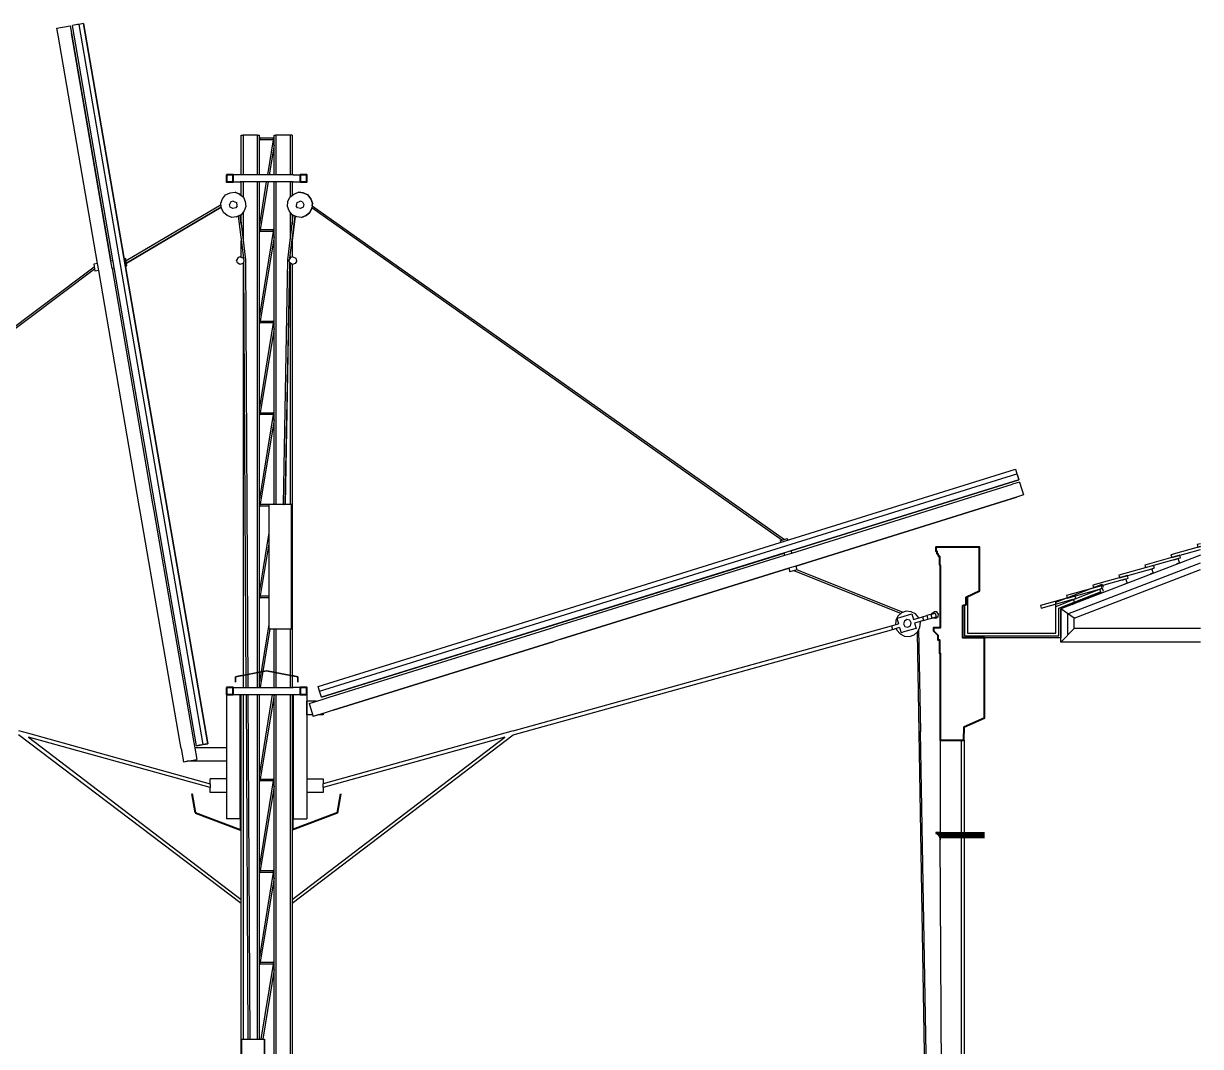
# Model space of a CAD drawing. Extents: x -10.7 to 11.2, y -2.3 to 16.3.
# Drawn here: x -2.31 to 10.71, y 5.02 to 16.33 of the extents above; entities that cross this region are included whole.
import ezdxf

# ---------------------------------------------------------------- set-up
doc = ezdxf.new("R2010")
doc.units = 0
doc.header["$LTSCALE"] = 0.2
doc.header["$MEASUREMENT"] = 0
doc.layers.add('cortado', color=7, linetype='CONTINUOUS', lineweight=40)
doc.layers.add('visto', color=9, linetype='CONTINUOUS')

msp = doc.modelspace()

# ---------------------------------------------------------------- linework, layer by layer
at = {"layer": 'cortado', "linetype": 'ByBlock'}
for p, q in [((-0.41, 7.606), (-0.447, 7.815)), ((0.089, 7.912), (0.089, 7.417)), ((0.664, 7.912), (0.664, 7.417)), ((1.163, 7.606), (1.2, 7.815)), ((-0.41, 7.606), (0.089, 7.417)), ((1.163, 7.606), (0.664, 7.417))]:
    msp.add_line(p, q, dxfattribs=at)
for points in [[(-0.066, 14.659), (-0.066, 14.579), (0.009, 14.579), (0.009, 14.659)], [(0.747, 14.659), (0.747, 14.579), (0.822, 14.579), (0.822, 14.659)], [(8.078, 9.899), (8.113, 9.909), (8.113, 9.989), (8.263, 10.059), (8.263, 10.544), (7.778, 10.544), (7.778, 10.499), (7.789, 10.499), (7.789, 10.473), (7.799, 10.473), (7.808, 10.444), (7.818, 10.444), (7.818, 10.354), (7.828, 10.344), (7.828, 9.649), (7.753, 9.649), (7.753, 9.619), (7.803, 9.569), (7.803, 9.519), (7.818, 9.519), (7.818, 9.369), (7.828, 9.369), (7.828, 8.409), (8.089, 8.409), (8.093, 8.556), (8.318, 8.655), (8.318, 9.539), (8.078, 9.539)], [(-0.066, 8.992), (-0.066, 8.912), (0.009, 8.912), (0.009, 8.992)], [(0.747, 8.992), (0.747, 8.912), (0.822, 8.912), (0.822, 8.992)]]:
    msp.add_lwpolyline(points, close=True, dxfattribs=at)
at = {"layer": 'visto'}
for p, q in [((-1.942, 16.279), (-1.794, 16.304)), ((-1.928, 16.2), (-1.942, 16.279)), ((-1.794, 16.304), (-1.78, 16.225)), ((-1.715, 16.318), (-1.769, 16.308)), ((-0.397, 8.348), (-1.769, 16.308)), ((-1.7, 16.32), (-1.715, 16.318)), ((-1.715, 16.318), (-1.715, 16.317)), ((-1.715, 16.318), (-1.715, 16.318)), ((-1.715, 16.318), (-1.715, 16.317)), ((-1.715, 16.318), (-1.715, 16.318)), ((-1.715, 16.318), (-1.715, 16.317)), ((-1.715, 16.318), (-1.715, 16.318)), ((-1.715, 16.318), (-1.715, 16.317)), ((-1.715, 16.318), (-1.715, 16.318)), ((-1.715, 16.318), (-1.715, 16.317)), ((-1.715, 16.318), (-1.715, 16.318)), ((-1.715, 16.318), (-1.715, 16.318)), ((-1.715, 16.318), (-1.715, 16.317)), ((-1.715, 16.318), (-1.715, 16.318)), ((-1.715, 16.318), (-1.715, 16.317)), ((-1.715, 16.318), (-1.715, 16.318)), ((-1.715, 16.318), (-1.715, 16.317)), ((-1.715, 16.318), (-1.715, 16.317)), ((-1.715, 16.318), (-1.715, 16.318)), ((-1.715, 16.318), (-1.715, 16.318)), ((-1.715, 16.318), (-1.715, 16.317)), ((-1.715, 16.318), (-1.715, 16.318)), ((-1.715, 16.318), (-1.715, 16.317)), ((-1.715, 16.318), (-1.715, 16.318)), ((-1.646, 16.33), (-1.7, 16.32)), ((-1.7, 16.32), (-0.328, 8.36)), ((-0.274, 8.369), (-1.646, 16.33)), ((-1.646, 16.33), (-1.646, 16.33)), ((-0.274, 8.369), (-1.646, 16.33)), ((-1.646, 16.33), (-1.646, 16.33)), ((-0.274, 8.369), (-1.646, 16.33)), ((-1.646, 16.33), (-1.646, 16.33)), ((-1.646, 16.33), (-1.646, 16.33)), ((-1.646, 16.33), (-0.274, 8.369)), ((-1.646, 16.33), (-0.274, 8.369)), ((-1.646, 16.33), (-1.646, 16.33)), ((-1.198, 13.729), (-1.646, 16.33)), ((-1.646, 16.33), (-1.646, 16.33)), ((-1.198, 13.729), (-1.646, 16.33)), ((-1.198, 13.729), (-1.646, 16.33)), ((-1.646, 16.33), (-1.646, 16.33)), ((-1.646, 16.33), (-1.646, 16.33)), ((-1.198, 13.729), (-1.646, 16.33)), ((-1.646, 16.33), (-1.646, 16.33)), ((-1.198, 13.729), (-1.646, 16.33)), ((-1.646, 16.33), (-1.646, 16.33)), ((-1.198, 13.729), (-1.646, 16.33)), ((-1.646, 16.33), (-1.646, 16.33)), ((-1.198, 13.729), (-1.646, 16.33)), ((-1.646, 16.33), (-1.646, 16.33)), ((-1.198, 13.729), (-1.646, 16.33)), ((-1.198, 13.729), (-1.646, 16.33)), ((-1.646, 16.33), (-1.646, 16.33)), ((-1.493, 13.678), (-1.928, 16.2)), ((-1.78, 16.225), (-1.78, 16.225)), ((-1.78, 16.225), (-1.345, 13.703)), ((-1.345, 13.703), (-1.78, 16.225)), ((0.097, 14.659), (0.097, 15.097)), ((0.097, 15.097), (0.117, 15.097)), ((0.277, 15.097), (0.117, 15.097)), ((0.117, 15.097), (0.117, 14.659)), ((0.277, 15.097), (0.297, 15.097)), ((0.277, 14.659), (0.277, 15.097)), ((0.297, 14.659), (0.297, 15.097)), ((0.307, 15.065), (0.297, 15.065)), ((0.297, 15.045), (0.307, 15.045)), ((0.307, 15.065), (0.45, 15.065)), ((0.307, 15.045), (0.307, 15.065)), ((0.45, 15.045), (0.307, 15.045)), ((0.45, 15.045), (0.386, 14.659)), ((0.46, 14.984), (0.406, 14.659)), ((0.45, 15.065), (0.45, 15.045)), ((0.46, 15.065), (0.45, 15.065)), ((0.45, 15.045), (0.46, 15.045)), ((0.46, 15.097), (0.48, 15.097)), ((0.46, 14.659), (0.46, 15.097)), ((0.64, 15.097), (0.48, 15.097)), ((0.48, 15.097), (0.48, 14.659)), ((0.48, 15.097), (0.48, 14.659)), ((0.64, 14.659), (0.64, 15.097)), ((0.66, 15.097), (0.64, 15.097)), ((0.66, 15.097), (0.66, 14.659)), ((0.084, 14.659), (-0.066, 14.659)), ((-0.066, 14.659), (-0.066, 14.579)), ((0.672, 14.659), (0.084, 14.659)), ((0.672, 14.659), (0.822, 14.659)), ((0.672, 14.659), (0.672, 14.659)), ((0.822, 14.579), (0.822, 14.659)), ((-0.076, 14.437), (-0.026, 14.458)), ((-0.066, 14.579), (0.084, 14.579)), ((-0.026, 14.458), (0.028, 14.465)), ((0.078, 14.445), (0.028, 14.465)), ((0.028, 14.465), (0.028, 14.465)), ((0.028, 14.465), (0.028, 14.465)), ((0.028, 14.465), (0.078, 14.445)), ((0.028, 14.465), (0.028, 14.465)), ((0.028, 14.465), (0.078, 14.445)), ((0.078, 14.445), (0.028, 14.465)), ((0.672, 14.579), (0.084, 14.579)), ((0.097, 14.431), (0.097, 14.579)), ((0.117, 14.579), (0.117, 14.415)), ((0.277, 8.992), (0.277, 14.579)), ((0.297, 8.992), (0.297, 14.579)), ((0.373, 14.579), (0.297, 14.114)), ((0.393, 14.579), (0.307, 14.053)), ((0.46, 11.015), (0.46, 14.579)), ((0.48, 14.579), (0.48, 11.015)), ((0.48, 14.579), (0.48, 11.015)), ((0.64, 14.415), (0.64, 14.579)), ((0.66, 14.579), (0.66, 14.431)), ((0.672, 14.579), (0.822, 14.579)), ((0.672, 14.579), (0.672, 14.579)), ((0.678, 14.445), (0.729, 14.465)), ((0.782, 14.458), (0.729, 14.465)), ((0.729, 14.465), (0.782, 14.458)), ((0.832, 14.437), (0.782, 14.458)), ((0.782, 14.458), (0.782, 14.458)), ((0.782, 14.458), (0.832, 14.437)), ((0.832, 14.437), (0.782, 14.458)), ((0.782, 14.458), (0.782, 14.458)), ((0.782, 14.458), (0.832, 14.437)), ((-0.127, 14.325), (-1.176, 13.706)), ((-0.129, 14.344), (-0.109, 14.394)), ((-0.124, 14.301), (-0.129, 14.344)), ((-0.109, 14.394), (-0.076, 14.437)), ((-0.017, 14.358), (-0.032, 14.331)), ((-0.024, 14.3), (-0.032, 14.331)), ((0.009, 14.365), (-0.017, 14.358)), ((0.009, 14.365), (0.043, 14.352)), ((0.043, 14.352), (0.049, 14.32)), ((0.049, 14.32), (0.05, 14.316)), ((0.078, 14.445), (0.078, 14.445)), ((0.078, 14.445), (0.078, 14.445)), ((0.078, 14.445), (0.121, 14.412)), ((0.078, 14.445), (0.121, 14.412)), ((0.097, 14.431), (0.078, 14.445)), ((0.078, 14.445), (0.078, 14.445)), ((0.097, 14.431), (0.078, 14.445)), ((0.121, 14.412), (0.142, 14.362)), ((0.142, 14.362), (0.149, 14.308)), ((0.142, 14.362), (0.149, 14.308)), ((0.607, 14.308), (0.614, 14.362)), ((0.614, 14.362), (0.635, 14.412)), ((0.635, 14.412), (0.678, 14.445)), ((0.706, 14.316), (0.707, 14.32)), ((0.707, 14.32), (0.714, 14.352)), ((0.714, 14.352), (0.747, 14.365)), ((0.773, 14.358), (0.747, 14.365)), ((0.773, 14.358), (0.789, 14.331)), ((0.789, 14.331), (0.78, 14.3)), ((0.832, 14.437), (0.865, 14.394)), ((0.832, 14.437), (0.832, 14.437)), ((0.832, 14.437), (0.832, 14.437)), ((0.832, 14.437), (0.832, 14.437)), ((0.832, 14.437), (0.832, 14.437)), ((0.832, 14.437), (0.832, 14.437)), ((0.865, 14.394), (0.832, 14.437)), ((0.832, 14.437), (0.865, 14.394)), ((0.865, 14.394), (0.832, 14.437)), ((0.886, 14.344), (0.865, 14.394)), ((0.865, 14.394), (0.886, 14.344)), ((0.886, 14.344), (0.865, 14.394)), ((0.865, 14.394), (0.886, 14.344)), ((0.886, 14.344), (0.879, 14.29)), ((0.886, 14.344), (0.882, 14.316)), ((0.882, 14.316), (0.886, 14.344)), ((0.882, 14.316), (0.886, 14.344)), ((-0.124, 14.301), (-1.172, 13.683)), ((-1.172, 13.683), (-0.124, 14.301)), ((-0.122, 14.29), (-0.124, 14.301)), ((-0.101, 14.24), (-0.122, 14.29)), ((-0.058, 14.207), (-0.101, 14.24)), ((-0.008, 14.187), (-0.058, 14.207)), ((0.005, 14.284), (-0.024, 14.3)), ((0.046, 14.194), (-0.008, 14.187)), ((0.046, 14.194), (-0.008, 14.187)), ((0.036, 14.292), (0.005, 14.284)), ((0.05, 14.316), (0.036, 14.292)), ((0.096, 14.215), (0.046, 14.194)), ((0.064, 14.201), (0.046, 14.194)), ((0.046, 14.194), (0.064, 14.201)), ((0.046, 14.194), (0.064, 14.201)), ((0.064, 14.201), (0.12, 13.736)), ((0.096, 14.215), (0.085, 14.21)), ((0.085, 14.21), (0.096, 14.215)), ((0.085, 14.21), (0.096, 14.215)), ((0.085, 14.21), (0.144, 13.718)), ((0.097, 14.11), (0.085, 14.21)), ((0.129, 14.258), (0.096, 14.215)), ((0.129, 14.258), (0.096, 14.215)), ((0.096, 14.215), (0.097, 14.216)), ((0.096, 14.215), (0.097, 14.216)), ((0.096, 14.215), (0.096, 14.215)), ((0.096, 14.215), (0.096, 14.215)), ((0.096, 14.215), (0.096, 14.215)), ((0.096, 14.215), (0.096, 14.215)), ((0.097, 14.11), (0.097, 14.216)), ((0.117, 14.242), (0.117, 13.945)), ((0.149, 14.308), (0.129, 14.258)), ((0.149, 14.308), (0.129, 14.258)), ((0.129, 14.258), (0.129, 14.258)), ((0.129, 14.258), (0.129, 14.258)), ((0.627, 14.258), (0.607, 14.308)), ((0.612, 13.718), (0.672, 14.21)), ((0.66, 14.215), (0.627, 14.258)), ((0.636, 13.735), (0.693, 14.201)), ((0.64, 13.945), (0.64, 14.242)), ((0.66, 14.216), (0.66, 14.11)), ((0.71, 14.194), (0.66, 14.215)), ((0.693, 14.201), (0.66, 13.928)), ((0.72, 14.292), (0.706, 14.316)), ((0.764, 14.187), (0.71, 14.194)), ((0.752, 14.284), (0.72, 14.292)), ((0.78, 14.3), (0.752, 14.284)), ((0.764, 14.187), (0.814, 14.207)), ((0.814, 14.207), (0.764, 14.187)), ((0.764, 14.187), (0.814, 14.207)), ((0.814, 14.207), (0.764, 14.187)), ((0.814, 14.207), (0.857, 14.24)), ((0.857, 14.24), (0.814, 14.207)), ((0.814, 14.207), (0.857, 14.24)), ((0.857, 14.24), (0.814, 14.207)), ((0.814, 14.207), (0.814, 14.207)), ((0.879, 14.29), (0.857, 14.24)), ((0.857, 14.24), (0.879, 14.29)), ((0.857, 14.24), (0.879, 14.29)), ((0.879, 14.29), (0.857, 14.24)), ((0.857, 14.24), (0.857, 14.24)), ((0.857, 14.24), (0.857, 14.24)), ((0.857, 14.24), (0.857, 14.24)), ((0.857, 14.24), (0.857, 14.24)), ((0.879, 14.291), (0.879, 14.29)), ((0.879, 14.29), (0.879, 14.291)), ((0.879, 14.29), (0.879, 14.291)), ((6.077, 10.619), (0.879, 14.291)), ((0.879, 14.29), (0.879, 14.29)), ((0.879, 14.29), (0.879, 14.29)), ((0.882, 14.316), (6.104, 10.627)), ((0.882, 14.316), (6.104, 10.627)), ((0.764, 14.187), (0.764, 14.187)), ((0.764, 14.187), (0.764, 14.187)), ((0.764, 14.187), (0.764, 14.187)), ((0.307, 14.053), (0.297, 14.053)), ((0.45, 14.033), (0.297, 13.101)), ((0.297, 14.033), (0.307, 14.033)), ((0.307, 14.053), (0.45, 14.053)), ((0.307, 14.033), (0.307, 14.053)), ((0.45, 14.033), (0.307, 14.033)), ((0.46, 13.972), (0.307, 13.04)), ((0.45, 14.053), (0.45, 14.033)), ((0.46, 14.053), (0.45, 14.053)), ((0.45, 14.033), (0.46, 14.033)), ((0.097, 13.745), (0.097, 13.928)), ((0.66, 13.928), (0.66, 13.748)), ((-1.493, 13.678), (-1.535, 13.67)), ((-1.535, 13.67), (-1.521, 13.592)), ((-1.48, 13.599), (-1.493, 13.678)), ((-1.321, 13.707), (-1.345, 13.703)), ((-1.345, 13.703), (-1.345, 13.703)), ((-1.332, 13.624), (-1.345, 13.703)), ((-1.181, 13.732), (-1.198, 13.729)), ((-1.176, 13.706), (-1.181, 13.732)), ((-1.181, 13.732), (-1.181, 13.732)), ((-1.167, 13.653), (-1.181, 13.732)), ((0.061, 13.743), (0.045, 13.716)), ((0.054, 13.684), (0.045, 13.716)), ((0.082, 13.668), (0.054, 13.684)), ((0.086, 13.75), (0.061, 13.743)), ((0.114, 13.677), (0.082, 13.668)), ((0.086, 13.75), (0.12, 13.736)), ((0.127, 13.701), (0.114, 13.677)), ((0.117, 13.762), (0.117, 13.737)), ((0.117, 13.682), (0.117, 8.992)), ((0.12, 13.736), (0.127, 13.704)), ((0.123, 13.693), (0.149, 8.992)), ((0.127, 13.704), (0.127, 13.701)), ((0.144, 13.718), (0.171, 8.992)), ((0.564, 11.012), (0.612, 13.718)), ((0.582, 11.016), (0.633, 13.688)), ((0.586, 11.017), (0.633, 13.688)), ((0.641, 13.743), (0.625, 13.716)), ((0.634, 13.684), (0.625, 13.716)), ((0.662, 13.668), (0.634, 13.684)), ((0.64, 13.74), (0.64, 13.762)), ((0.64, 11.015), (0.64, 13.681)), ((0.667, 13.75), (0.641, 13.743)), ((0.66, 13.67), (0.66, 8.992)), ((0.694, 13.677), (0.662, 13.668)), ((0.667, 13.75), (0.701, 13.736)), ((0.708, 13.701), (0.694, 13.677)), ((0.701, 13.736), (0.707, 13.704)), ((0.707, 13.704), (0.708, 13.701)), ((-6.599, 9.841), (-1.53, 13.64)), ((-1.525, 13.615), (-6.573, 9.833)), ((-1.48, 13.599), (-1.521, 13.592)), ((-1.031, 10.998), (-1.48, 13.599)), ((-1.332, 13.624), (-1.307, 13.629)), ((-1.332, 13.624), (-1.307, 13.629)), ((-1.332, 13.624), (-0.883, 11.023)), ((-1.332, 13.624), (-1.332, 13.624)), ((-1.332, 13.624), (-0.883, 11.023)), ((-1.332, 13.624), (-1.332, 13.624)), ((-1.184, 13.65), (-1.167, 13.653)), ((-1.184, 13.65), (-1.167, 13.653)), ((-0.274, 8.369), (-1.184, 13.65)), ((-0.274, 8.369), (-1.184, 13.65)), ((-0.274, 8.369), (-1.184, 13.65)), ((-0.274, 8.369), (-1.184, 13.65)), ((-0.274, 8.369), (-1.184, 13.65)), ((-0.274, 8.369), (-1.184, 13.65)), ((-0.274, 8.369), (-1.184, 13.65)), ((-0.274, 8.369), (-1.184, 13.65)), ((-0.274, 8.369), (-1.184, 13.65)), ((-1.167, 13.653), (-1.167, 13.653)), ((0.307, 13.04), (0.297, 13.04)), ((0.45, 13.021), (0.297, 12.089)), ((0.297, 13.021), (0.307, 13.021)), ((0.307, 13.04), (0.45, 13.04)), ((0.307, 13.021), (0.307, 13.04)), ((0.45, 13.021), (0.307, 13.021)), ((0.45, 13.04), (0.45, 13.021)), ((0.46, 13.04), (0.45, 13.04)), ((0.45, 13.021), (0.46, 13.021)), ((0.46, 12.96), (0.307, 12.028)), ((0.307, 12.028), (0.297, 12.028)), ((0.45, 12.009), (0.297, 11.077)), ((0.297, 12.009), (0.307, 12.009)), ((0.307, 12.028), (0.45, 12.028)), ((0.307, 12.009), (0.307, 12.028)), ((0.45, 12.009), (0.307, 12.009)), ((0.45, 12.028), (0.45, 12.009)), ((0.46, 12.028), (0.45, 12.028)), ((0.45, 12.009), (0.46, 12.009)), ((0.46, 11.948), (0.307, 11.016)), ((0.947, 9.002), (8.66, 11.405)), ((0.964, 8.95), (8.676, 11.353)), ((8.66, 11.405), (8.66, 11.405)), ((8.66, 11.405), (8.676, 11.353)), ((8.66, 11.405), (8.676, 11.353)), ((8.66, 11.405), (8.66, 11.405)), ((8.66, 11.405), (8.676, 11.353)), ((8.66, 11.405), (8.66, 11.405)), ((8.66, 11.405), (8.676, 11.353)), ((8.66, 11.405), (8.66, 11.405)), ((8.66, 11.405), (8.676, 11.353)), ((8.66, 11.405), (8.66, 11.405)), ((8.66, 11.405), (8.66, 11.405)), ((8.66, 11.405), (8.676, 11.353)), ((8.66, 11.405), (8.676, 11.353)), ((8.66, 11.405), (8.66, 11.405)), ((8.66, 11.405), (8.676, 11.353)), ((8.66, 11.405), (8.66, 11.405)), ((8.66, 11.405), (8.66, 11.405)), ((8.66, 11.405), (8.676, 11.353)), ((8.66, 11.405), (8.66, 11.405)), ((8.66, 11.405), (8.676, 11.353)), ((8.66, 11.405), (8.676, 11.353)), ((8.66, 11.405), (8.66, 11.405)), ((8.66, 11.405), (8.676, 11.353)), ((8.66, 11.405), (8.66, 11.405)), ((8.66, 11.405), (8.676, 11.353)), ((8.676, 11.353), (8.676, 11.353)), ((8.676, 11.353), (8.676, 11.353)), ((8.676, 11.353), (8.676, 11.353)), ((8.676, 11.353), (8.676, 11.353)), ((8.676, 11.353), (8.676, 11.353)), ((8.676, 11.353), (8.676, 11.353)), ((8.676, 11.353), (8.676, 11.353)), ((8.676, 11.353), (8.676, 11.353)), ((8.676, 11.353), (8.676, 11.353)), ((8.676, 11.353), (8.676, 11.353)), ((8.676, 11.353), (8.676, 11.353)), ((8.676, 11.353), (8.676, 11.353)), ((8.676, 11.353), (8.676, 11.353)), ((8.676, 11.353), (8.676, 11.353)), ((8.676, 11.353), (8.676, 11.353)), ((8.676, 11.353), (8.676, 11.353)), ((8.676, 11.353), (8.676, 11.353)), ((8.676, 11.353), (8.676, 11.353)), ((8.676, 11.353), (8.676, 11.353)), ((8.676, 11.353), (8.676, 11.353)), ((8.676, 11.353), (8.676, 11.353)), ((8.676, 11.353), (8.676, 11.353)), ((8.676, 11.353), (8.676, 11.353)), ((8.676, 11.353), (8.676, 11.353)), ((8.676, 11.353), (8.697, 11.286)), ((8.681, 11.338), (8.681, 11.338)), ((8.681, 11.338), (8.681, 11.338)), ((8.681, 11.338), (8.697, 11.286)), ((8.681, 11.338), (8.697, 11.286)), ((8.681, 11.338), (8.681, 11.338)), ((8.681, 11.338), (8.681, 11.338)), ((8.681, 11.338), (8.681, 11.338)), ((8.681, 11.338), (8.681, 11.338)), ((8.681, 11.338), (8.697, 11.286)), ((8.681, 11.338), (8.697, 11.286)), ((8.681, 11.338), (8.681, 11.338)), ((8.681, 11.338), (8.697, 11.286)), ((8.681, 11.338), (8.681, 11.338)), ((8.681, 11.338), (8.681, 11.338)), ((8.681, 11.338), (8.697, 11.286)), ((8.681, 11.338), (8.681, 11.338)), ((8.681, 11.338), (8.681, 11.338)), ((8.681, 11.338), (8.697, 11.286)), ((8.681, 11.338), (8.681, 11.338)), ((8.681, 11.338), (8.681, 11.338)), ((8.681, 11.338), (8.697, 11.286)), ((8.681, 11.338), (8.681, 11.338)), ((8.681, 11.338), (8.681, 11.338)), ((8.681, 11.338), (8.697, 11.286)), ((8.681, 11.338), (8.681, 11.338)), ((8.681, 11.338), (8.681, 11.338)), ((8.681, 11.338), (8.697, 11.286)), ((8.681, 11.338), (8.681, 11.338)), ((8.681, 11.338), (8.681, 11.338)), ((8.681, 11.338), (8.697, 11.286)), ((8.681, 11.338), (8.681, 11.338)), ((8.681, 11.338), (8.681, 11.338)), ((8.681, 11.338), (8.681, 11.338)), ((8.681, 11.338), (8.697, 11.286)), ((8.681, 11.338), (8.697, 11.286)), ((8.681, 11.338), (8.681, 11.338)), ((8.681, 11.338), (8.681, 11.338)), ((8.697, 11.286), (0.984, 8.883)), ((8.697, 11.286), (0.984, 8.883)), ((8.697, 11.286), (0.984, 8.883)), ((8.697, 11.286), (0.984, 8.883)), ((6.177, 10.501), (8.697, 11.286)), ((8.697, 11.286), (6.177, 10.501)), ((6.177, 10.501), (8.697, 11.286)), ((8.697, 11.286), (6.177, 10.501)), ((8.697, 11.286), (6.177, 10.501)), ((8.697, 11.286), (6.177, 10.501)), ((8.697, 11.286), (6.177, 10.501)), ((8.697, 11.286), (6.177, 10.501)), ((8.697, 11.286), (6.177, 10.501)), ((6.185, 10.477), (8.628, 11.239)), ((8.704, 11.262), (8.628, 11.239)), ((8.697, 11.286), (8.697, 11.286)), ((8.704, 11.262), (8.749, 11.119)), ((8.673, 11.095), (6.229, 10.334)), ((6.229, 10.334), (8.673, 11.095)), ((8.749, 11.119), (8.673, 11.095)), ((8.673, 11.095), (8.673, 11.095)), ((-1.017, 10.919), (-1.031, 10.998)), ((-0.883, 11.023), (-0.883, 11.023)), ((-0.883, 11.023), (-0.87, 10.944)), ((-0.87, 10.944), (-0.435, 8.422)), ((-0.87, 10.944), (-0.87, 10.944)), ((-0.87, 10.944), (-0.435, 8.422)), ((0.307, 11.016), (0.297, 11.016)), ((0.297, 10.996), (0.307, 10.996)), ((0.307, 11.016), (0.45, 11.016)), ((0.307, 10.996), (0.307, 11.016)), ((0.401, 10.996), (0.307, 10.996)), ((0.564, 11.015), (0.401, 11.015)), ((0.401, 11.015), (0.401, 9.64)), ((0.45, 11.016), (0.45, 11.015)), ((0.46, 11.016), (0.45, 11.016)), ((0.564, 11.012), (0.582, 11.016)), ((0.564, 11.012), (0.567, 11.013)), ((0.582, 11.016), (0.567, 11.013)), ((0.653, 11.015), (0.575, 11.015)), ((0.586, 11.017), (0.582, 11.016)), ((0.653, 9.64), (0.653, 11.015)), ((-0.583, 8.397), (-1.017, 10.919)), ((0.401, 10.7), (0.297, 10.065)), ((0.401, 10.578), (0.307, 10.004)), ((6.058, 10.613), (6.135, 10.637)), ((6.135, 10.637), (6.14, 10.62)), ((6.135, 10.637), (6.135, 10.637)), ((6.135, 10.637), (6.135, 10.637)), ((0.984, 8.883), (6.101, 10.477)), ((6.101, 10.477), (0.984, 8.883)), ((0.984, 8.883), (6.101, 10.477)), ((6.101, 10.477), (0.984, 8.883)), ((6.101, 10.477), (0.984, 8.883)), ((6.101, 10.477), (0.984, 8.883)), ((6.101, 10.477), (0.984, 8.883)), ((6.101, 10.477), (0.984, 8.883)), ((6.101, 10.477), (0.984, 8.883)), ((3.588, 9.668), (6.108, 10.453)), ((6.108, 10.453), (6.101, 10.477)), ((6.108, 10.453), (6.185, 10.477)), ((6.177, 10.501), (6.185, 10.477)), ((6.177, 10.501), (6.185, 10.477)), ((6.153, 10.31), (3.633, 9.525)), ((3.633, 9.525), (6.153, 10.31)), ((6.229, 10.334), (6.153, 10.31)), ((6.229, 10.334), (6.153, 10.31)), ((6.153, 10.31), (6.153, 10.31)), ((6.153, 10.31), (6.165, 10.27)), ((6.242, 10.293), (6.165, 10.27)), ((6.229, 10.334), (6.229, 10.334)), ((6.229, 10.334), (6.242, 10.293)), ((6.242, 10.293), (6.241, 10.293)), ((7.417, 9.821), (6.241, 10.293)), ((9.24, 9.805), (10.706, 10.369)), ((9.31, 9.758), (10.706, 10.294)), ((6.208, 10.283), (7.394, 9.809)), ((0.307, 10.004), (0.297, 10.004)), ((0.297, 9.984), (0.307, 9.984)), ((0.307, 10.004), (0.401, 10.004)), ((0.307, 9.984), (0.307, 10.004)), ((0.401, 9.984), (0.307, 9.984)), ((7.347, 9.757), (7.392, 9.77)), ((7.359, 9.78), (7.348, 9.757)), ((7.401, 9.815), (7.359, 9.78)), ((7.392, 9.77), (7.514, 9.805)), ((7.452, 9.834), (7.401, 9.815)), ((7.506, 9.829), (7.452, 9.834)), ((7.556, 9.805), (7.506, 9.829)), ((7.506, 9.829), (7.506, 9.829)), ((7.556, 9.805), (7.506, 9.829)), ((7.514, 9.805), (7.532, 9.743)), ((7.591, 9.763), (7.556, 9.805)), ((7.591, 9.763), (7.556, 9.805)), ((7.592, 9.761), (7.591, 9.763)), ((7.592, 9.761), (7.591, 9.763)), ((7.595, 9.762), (7.631, 9.772)), ((7.631, 9.772), (7.678, 9.786)), ((7.631, 9.772), (7.642, 9.731)), ((7.724, 9.799), (7.678, 9.786)), ((7.678, 9.786), (7.69, 9.746)), ((7.678, 9.786), (7.69, 9.746)), ((7.724, 9.799), (7.772, 9.813)), ((7.724, 9.799), (7.736, 9.759)), ((7.735, 9.803), (7.736, 9.81)), ((7.736, 9.81), (7.759, 9.829)), ((7.736, 9.759), (7.784, 9.773)), ((7.79, 9.826), (7.759, 9.829)), ((7.772, 9.813), (7.784, 9.773)), ((7.805, 9.772), (7.781, 9.753)), ((7.808, 9.802), (7.79, 9.826)), ((7.805, 9.772), (7.808, 9.802)), ((9.31, 9.758), (9.16, 9.859)), ((9.16, 9.494), (9.16, 9.859)), ((9.24, 9.574), (9.24, 9.805)), ((0.401, 9.688), (0.297, 9.052)), ((0.413, 9.64), (0.307, 8.992)), ((0.401, 9.64), (0.653, 9.64)), ((0.46, 8.992), (0.46, 9.64)), ((0.48, 9.64), (0.48, 8.992)), ((0.48, 9.64), (0.48, 8.992)), ((0.64, 8.992), (0.64, 9.64)), ((0.947, 9.002), (2.995, 9.64)), ((1.068, 8.883), (3.512, 9.644)), ((3.106, 8.511), (7.289, 9.671)), ((3.512, 9.644), (3.588, 9.668)), ((7.289, 9.671), (7.313, 9.68)), ((7.289, 9.628), (7.325, 9.639)), ((7.313, 9.68), (7.365, 9.695)), ((7.377, 9.655), (7.325, 9.639)), ((7.325, 9.639), (7.342, 9.644)), ((7.336, 9.731), (7.332, 9.685)), ((7.348, 9.756), (7.336, 9.731)), ((7.342, 9.644), (7.349, 9.625)), ((7.347, 9.757), (7.365, 9.695)), ((7.377, 9.655), (7.394, 9.597)), ((7.431, 9.726), (7.422, 9.694)), ((7.422, 9.694), (7.438, 9.666)), ((7.459, 9.742), (7.431, 9.726)), ((7.438, 9.666), (7.47, 9.658)), ((7.56, 9.645), (7.438, 9.61)), ((7.491, 9.734), (7.459, 9.742)), ((7.47, 9.658), (7.498, 9.674)), ((7.507, 9.705), (7.491, 9.734)), ((7.498, 9.674), (7.507, 9.705)), ((7.532, 9.743), (7.595, 9.762)), ((7.607, 9.721), (7.543, 9.703)), ((7.543, 9.703), (7.56, 9.645)), ((7.581, 9.609), (7.604, 9.658)), ((7.613, 8.504), (7.593, 9.635)), ((7.595, 9.762), (7.595, 9.762)), ((7.604, 9.658), (7.609, 9.712)), ((7.607, 9.721), (7.606, 9.721)), ((7.609, 9.712), (7.606, 9.721)), ((7.609, 9.712), (7.606, 9.721)), ((7.642, 9.731), (7.607, 9.721)), ((7.642, 9.731), (7.69, 9.746)), ((7.69, 9.746), (7.736, 9.759)), ((7.736, 9.759), (7.747, 9.762)), ((7.747, 9.762), (7.751, 9.756)), ((7.781, 9.753), (7.751, 9.756)), ((9.31, 9.644), (9.16, 9.494)), ((9.31, 9.644), (9.31, 9.758)), ((10.706, 9.644), (9.31, 9.644)), ((3.106, 8.468), (7.289, 9.628)), ((3.633, 9.525), (3.556, 9.501)), ((3.633, 9.525), (3.633, 9.525)), ((3.633, 9.525), (3.633, 9.525)), ((7.349, 9.625), (7.384, 9.583)), ((7.384, 9.583), (7.433, 9.56)), ((7.438, 9.61), (7.394, 9.597)), ((7.433, 9.56), (7.488, 9.555)), ((7.488, 9.555), (7.539, 9.574)), ((7.488, 9.555), (7.539, 9.574)), ((7.488, 9.555), (7.488, 9.555)), ((7.539, 9.574), (7.581, 9.609)), ((7.539, 9.574), (7.574, 9.603)), ((7.574, 9.603), (7.593, 8.495)), ((3.556, 9.501), (1.113, 8.74)), ((1.113, 8.74), (3.556, 9.501)), ((3.556, 9.501), (3.556, 9.501)), ((10.706, 9.494), (9.16, 9.494)), ((0.033, 9.11), (0.378, 9.175)), ((0.378, 9.175), (0.033, 9.11)), ((0.033, 9.11), (0.097, 9.122)), ((0.097, 9.122), (0.033, 9.11)), ((0.297, 9.159), (0.315, 9.163)), ((0.315, 9.163), (0.297, 9.159)), ((0.336, 9.167), (0.378, 9.175)), ((0.378, 9.175), (0.336, 9.167)), ((0.378, 9.175), (0.46, 9.159)), ((0.46, 9.159), (0.378, 9.175)), ((0.378, 9.175), (0.378, 9.175)), ((0.378, 9.175), (0.378, 9.175)), ((0.378, 9.175), (0.724, 9.11)), ((0.724, 9.11), (0.378, 9.175)), ((0.48, 9.156), (0.48, 9.156)), ((0.48, 9.156), (0.48, 9.156)), ((0.66, 9.122), (0.724, 9.11)), ((0.724, 9.11), (0.66, 9.122)), ((-0.066, 8.992), (0.084, 8.992)), ((-0.066, 8.992), (-0.066, 8.912)), ((0.033, 9.11), (0.033, 9.11)), ((0.033, 9.11), (0.033, 9.049)), ((0.033, 9.049), (0.033, 9.11)), ((0.033, 9.11), (0.033, 9.11)), ((0.033, 9.11), (0.033, 9.049)), ((0.033, 9.049), (0.033, 9.11)), ((0.033, 9.049), (0.033, 9.049)), ((0.033, 9.049), (0.033, 9.049)), ((0.084, 8.992), (0.672, 8.992)), ((0.822, 8.992), (0.672, 8.992)), ((0.672, 8.992), (0.672, 8.992)), ((0.724, 9.11), (0.724, 9.11)), ((0.724, 9.11), (0.724, 9.049)), ((0.724, 9.049), (0.724, 9.11)), ((0.724, 9.11), (0.724, 9.11)), ((0.724, 9.11), (0.724, 9.049)), ((0.724, 9.049), (0.724, 9.11)), ((0.724, 9.049), (0.724, 9.049)), ((0.724, 9.049), (0.724, 9.049)), ((0.822, 8.992), (0.822, 8.839)), ((0.947, 9.002), (0.947, 9.002)), ((0.964, 8.95), (0.947, 9.002)), ((-0.066, 8.912), (-0.066, 7.618)), ((-0.066, 8.912), (0.084, 8.912)), ((0.084, 8.912), (0.672, 8.912)), ((0.084, 8.327), (0.084, 8.912)), ((0.084, 8.912), (0.084, 7.618)), ((0.097, 3.817), (0.097, 8.912)), ((0.117, 8.912), (0.117, 5.106)), ((0.15, 8.912), (0.171, 5.106)), ((0.171, 8.912), (0.193, 5.106)), ((0.277, 5.106), (0.277, 8.912)), ((0.297, 5.106), (0.297, 8.912)), ((0.44, 8.912), (0.297, 8.04)), ((0.46, 8.911), (0.307, 7.979)), ((0.46, 3.817), (0.46, 8.912)), ((0.48, 8.912), (0.48, 3.817)), ((0.48, 8.912), (0.48, 3.817)), ((0.64, 3.817), (0.64, 8.912)), ((0.66, 8.912), (0.66, 3.817)), ((0.672, 8.912), (0.672, 7.618)), ((0.672, 8.912), (0.822, 8.912)), ((0.822, 8.912), (0.822, 7.618)), ((0.849, 8.815), (0.992, 8.859)), ((0.984, 8.883), (0.964, 8.95)), ((0.984, 8.883), (0.984, 8.883)), ((0.984, 8.883), (0.985, 8.883)), ((0.985, 8.883), (0.984, 8.883)), ((0.984, 8.883), (0.984, 8.883)), ((0.984, 8.883), (0.984, 8.883)), ((0.984, 8.883), (0.985, 8.883)), ((0.984, 8.883), (0.984, 8.883)), ((0.985, 8.883), (0.984, 8.883)), ((0.984, 8.883), (0.984, 8.883)), ((0.985, 8.883), (0.984, 8.883)), ((0.984, 8.883), (0.984, 8.883)), ((0.985, 8.883), (0.984, 8.883)), ((0.984, 8.883), (0.984, 8.883)), ((0.985, 8.883), (0.984, 8.883)), ((0.984, 8.883), (0.984, 8.883)), ((0.985, 8.883), (0.984, 8.883)), ((0.984, 8.883), (0.984, 8.883)), ((0.985, 8.883), (0.984, 8.883)), ((0.984, 8.883), (0.984, 8.883)), ((0.985, 8.883), (0.984, 8.883)), ((0.984, 8.883), (0.984, 8.883)), ((0.985, 8.883), (0.984, 8.883)), ((0.984, 8.883), (0.984, 8.883)), ((0.992, 8.859), (1.068, 8.883)), ((0.822, 8.839), (0.822, 8.839)), ((0.926, 8.839), (0.822, 8.839)), ((0.822, 8.689), (0.822, 8.839)), ((0.849, 8.815), (0.893, 8.671)), ((1.113, 8.74), (1.036, 8.716)), ((1.113, 8.74), (1.113, 8.74)), ((0.822, 8.689), (0.822, 7.981)), ((0.822, 8.689), (0.822, 8.689)), ((0.888, 8.689), (0.822, 8.689)), ((1.036, 8.716), (0.893, 8.671)), ((0.949, 8.689), (0.893, 8.671)), ((0.893, 8.671), (0.893, 8.671)), ((1.002, 8.689), (0.949, 8.689)), ((1.037, 8.716), (1.002, 8.705)), ((1.002, 8.689), (1.002, 8.705)), ((1.002, 8.705), (1.002, 8.689)), ((1.002, 8.689), (1.002, 8.689)), ((1.037, 8.716), (1.037, 8.716)), ((1.037, 8.716), (1.037, 8.716)), ((1.036, 8.716), (1.036, 8.716)), ((-2.365, 8.515), (-2.257, 8.485)), ((-2.365, 8.473), (0.097, 6.606)), ((-2.257, 8.485), (-0.246, 7.927)), ((0.66, 6.606), (3.106, 8.468)), ((3.014, 8.485), (1.002, 7.927)), ((3.106, 8.511), (3.014, 8.485)), ((7.596, 8.496), (7.593, 8.495)), ((7.593, 8.495), (7.668, 3.962)), ((7.603, 8.5), (7.596, 8.496)), ((7.61, 8.503), (7.603, 8.5)), ((7.613, 8.504), (7.61, 8.503)), ((7.69, 3.952), (7.61, 8.503)), ((-2.257, 8.443), (0.097, 6.649)), ((-0.246, 7.885), (-2.257, 8.443)), ((-0.569, 8.318), (-0.583, 8.397)), ((-0.435, 8.422), (-0.435, 8.423)), ((-0.435, 8.422), (-0.435, 8.422)), ((-0.435, 8.422), (-0.421, 8.343)), ((-0.421, 8.343), (-0.418, 8.327)), ((-0.421, 8.343), (-0.421, 8.343)), ((-0.421, 8.343), (-0.421, 8.343)), ((-0.421, 8.343), (-0.396, 8.196)), ((-0.397, 8.348), (-0.343, 8.357)), ((-0.343, 8.357), (-0.397, 8.348)), ((-0.397, 8.348), (-0.343, 8.357)), ((-0.397, 8.348), (-0.343, 8.357)), ((-0.397, 8.348), (-0.343, 8.357)), ((-0.397, 8.348), (-0.343, 8.357)), ((-0.397, 8.348), (-0.348, 8.356)), ((-0.366, 8.353), (-0.397, 8.348)), ((-0.397, 8.348), (-0.343, 8.357)), ((-0.397, 8.348), (-0.343, 8.357)), ((-0.397, 8.348), (-0.343, 8.357)), ((-0.397, 8.348), (-0.343, 8.357)), ((-0.372, 8.352), (-0.343, 8.357)), ((-0.343, 8.357), (-0.328, 8.36)), ((-0.343, 8.357), (-0.343, 8.357)), ((-0.343, 8.357), (-0.343, 8.357)), ((-0.274, 8.369), (-0.328, 8.36)), ((-0.274, 8.369), (-0.328, 8.36)), ((-0.274, 8.369), (-0.328, 8.36)), ((-0.328, 8.36), (-0.274, 8.369)), ((-0.274, 8.369), (-0.328, 8.36)), ((-0.274, 8.369), (-0.328, 8.36)), ((-0.274, 8.369), (-0.328, 8.36)), ((-0.274, 8.369), (-0.328, 8.36)), ((-0.274, 8.369), (-0.328, 8.36)), ((-0.274, 8.369), (-0.328, 8.36)), ((-0.278, 8.368), (-0.328, 8.36)), ((-0.303, 8.364), (-0.328, 8.36)), ((-0.274, 8.369), (-0.303, 8.364)), ((-0.294, 8.365), (-0.274, 8.369)), ((-0.274, 8.369), (-0.274, 8.369)), ((-0.274, 8.369), (-0.274, 8.369)), ((-0.274, 8.369), (-0.274, 8.369)), ((-0.274, 8.369), (-0.274, 8.369)), ((-0.274, 8.369), (-0.274, 8.369)), ((-0.274, 8.369), (-0.274, 8.369)), ((-0.274, 8.369), (-0.274, 8.369)), ((-0.274, 8.369), (-0.274, 8.369)), ((-0.274, 8.369), (-0.274, 8.369)), ((-0.274, 8.369), (-0.274, 8.369)), ((-0.274, 8.369), (-0.274, 8.369)), ((-0.274, 8.369), (-0.274, 8.369)), ((-0.274, 8.369), (-0.274, 8.369)), ((0.66, 6.649), (3.014, 8.443)), ((3.014, 8.443), (1.002, 7.885)), ((7.828, 8.409), (7.828, 7.389)), ((8.063, 3.589), (8.063, 8.409)), ((8.093, 8.409), (8.093, 3.589)), ((-0.569, 8.318), (-0.543, 8.17)), ((-0.418, 8.327), (-0.066, 8.327)), ((0.084, 8.327), (0.084, 8.327)), ((0.084, 8.177), (0.084, 8.327)), ((-0.546, 8.183), (-0.546, 8.177)), ((-0.545, 8.177), (-0.546, 8.177)), ((-0.543, 8.17), (-0.396, 8.196)), ((-0.543, 8.17), (-0.504, 8.177)), ((-0.543, 8.17), (-0.543, 8.17)), ((-0.543, 8.17), (-0.543, 8.17)), ((-0.066, 8.177), (-0.504, 8.177)), ((0.084, 7.538), (0.084, 8.177)), ((0.084, 8.177), (0.084, 8.177)), ((-0.066, 7.981), (-0.246, 7.981)), ((-0.246, 7.927), (-0.246, 7.981)), ((0.084, 7.981), (0.084, 7.981)), ((0.084, 7.831), (0.084, 7.981)), ((0.307, 7.979), (0.297, 7.979)), ((0.45, 7.96), (0.297, 7.028)), ((0.297, 7.96), (0.307, 7.96)), ((0.307, 7.979), (0.45, 7.979)), ((0.307, 7.96), (0.307, 7.979)), ((0.45, 7.96), (0.307, 7.96)), ((0.45, 7.979), (0.45, 7.96)), ((0.46, 7.979), (0.45, 7.979)), ((0.45, 7.96), (0.46, 7.96)), ((0.822, 7.981), (0.822, 7.981)), ((0.822, 7.981), (0.822, 7.831)), ((0.822, 7.981), (1.002, 7.981)), ((1.002, 7.981), (1.002, 7.927)), ((-0.447, 7.815), (-0.447, 7.815)), ((-0.447, 7.815), (-0.41, 7.606)), ((-0.246, 7.927), (-0.246, 7.885)), ((-0.246, 7.831), (-0.246, 7.885)), ((-0.066, 7.831), (-0.246, 7.831)), ((0.084, 7.831), (0.084, 7.831)), ((0.089, 7.417), (0.089, 7.912)), ((0.089, 7.912), (0.089, 7.912)), ((0.46, 7.899), (0.307, 6.967)), ((0.664, 7.417), (0.664, 7.912)), ((0.664, 7.912), (0.664, 7.912)), ((0.822, 7.831), (0.822, 7.538)), ((0.822, 7.831), (0.822, 7.831)), ((1.002, 7.831), (0.822, 7.831)), ((1.002, 7.885), (1.002, 7.927)), ((1.002, 7.885), (1.002, 7.831)), ((1.2, 7.815), (1.163, 7.606)), ((1.2, 7.815), (1.2, 7.815)), ((0.089, 7.417), (-0.41, 7.606)), ((-0.41, 7.606), (-0.41, 7.606)), ((-0.066, 7.618), (-0.066, 7.538)), ((0.664, 7.417), (1.163, 7.606)), ((0.672, 7.618), (0.672, 7.538)), ((1.163, 7.606), (1.163, 7.606)), ((0.084, 7.538), (-0.066, 7.538)), ((0.672, 7.538), (0.822, 7.538)), ((0.089, 7.417), (0.089, 7.417)), ((0.664, 7.417), (0.664, 7.417)), ((7.781, 7.389), (8.318, 7.389)), ((7.828, 7.389), (7.781, 7.389)), ((7.781, 7.377), (8.318, 7.377)), ((7.793, 7.37), (8.318, 7.37)), ((7.8, 7.363), (8.318, 7.363)), ((7.807, 7.356), (8.318, 7.356)), ((7.814, 7.349), (8.318, 7.349)), ((8.318, 7.329), (7.821, 7.329)), ((7.85, 3.592), (7.828, 7.329)), ((7.828, 7.329), (7.828, 7.309)), ((0.307, 6.967), (0.297, 6.967)), ((0.45, 6.947), (0.297, 6.015)), ((0.297, 6.947), (0.307, 6.947)), ((0.307, 6.967), (0.45, 6.967)), ((0.307, 6.947), (0.307, 6.967)), ((0.45, 6.947), (0.307, 6.947)), ((0.45, 6.967), (0.45, 6.947)), ((0.46, 6.967), (0.45, 6.967)), ((0.45, 6.947), (0.46, 6.947)), ((0.46, 6.886), (0.307, 5.954)), ((0.307, 5.954), (0.297, 5.954)), ((0.297, 5.935), (0.307, 5.935)), ((0.307, 5.954), (0.45, 5.954)), ((0.307, 5.935), (0.307, 5.954)), ((0.45, 5.935), (0.307, 5.935)), ((0.45, 5.935), (0.314, 5.106)), ((0.46, 5.874), (0.334, 5.106)), ((0.45, 5.954), (0.45, 5.935)), ((0.46, 5.954), (0.45, 5.954)), ((0.45, 5.935), (0.46, 5.935)), ((0.103, 5.106), (0.355, 5.106)), ((0.103, 3.731), (0.103, 5.106)), ((0.355, 5.106), (0.355, 5.106)), ((0.355, 5.106), (0.355, 4.942)), ((0.355, 3.731), (0.355, 5.106))]:
    msp.add_line(p, q, dxfattribs=at)
at = {"layer": 'visto', "linetype": 'ByBlock'}
for p, q in [((6.058, 10.613), (6.064, 10.596)), ((7.289, 9.671), (7.301, 9.632))]:
    msp.add_line(p, q, dxfattribs=at)
at = {"layer": 'visto'}
for points in [[(10.706, 10.549), (10.38, 10.458), (10.388, 10.429), (10.706, 10.518)], [(10.706, 10.58), (10.669, 10.57), (10.677, 10.541), (10.706, 10.549)], [(10.706, 10.454), (9.16, 9.859)], [(10.42, 10.403), (10.455, 10.416), (10.473, 10.37), (10.438, 10.356)], [(10.131, 10.29), (10.166, 10.304), (10.184, 10.257), (10.149, 10.244)], [(9.842, 10.178), (9.877, 10.192), (9.896, 10.145), (9.86, 10.131)], [(8.098, 9.908), (8.098, 9.561), (9.138, 9.561), (9.138, 9.867), (9.6, 10.05), (9.605, 10.037), (9.16, 9.859), (9.16, 9.539), (8.078, 9.539), (8.078, 9.899)], [(8.128, 9.996), (8.128, 9.591), (9.108, 9.591), (9.108, 9.933), (9.618, 10.134), (9.631, 10.099)], [(8.128, 9.591), (9.108, 9.591), (9.108, 9.888), (9.618, 10.089), (9.631, 10.055)], [(9.553, 10.065), (9.589, 10.079), (9.607, 10.033), (9.571, 10.019)], [(9.264, 9.953), (9.3, 9.967), (9.318, 9.92), (9.282, 9.906)], [(7.781, 7.389), (7.781, 7.377), (7.793, 7.377), (7.793, 7.37), (7.8, 7.37), (7.8, 7.363), (7.807, 7.363), (7.807, 7.356), (7.814, 7.356), (7.814, 7.349), (7.821, 7.349), (7.821, 7.329), (7.828, 7.329)]]:
    msp.add_lwpolyline(points, dxfattribs=at)
for points in [[(10.477, 10.454), (10.091, 10.345), (10.1, 10.316), (10.456, 10.417), (10.457, 10.412), (10.467, 10.414), (10.465, 10.419), (10.485, 10.425)], [(10.188, 10.341), (9.803, 10.233), (9.811, 10.204), (10.167, 10.304), (10.168, 10.299), (10.178, 10.302), (10.176, 10.307), (10.196, 10.312)], [(9.899, 10.229), (9.514, 10.121), (9.522, 10.092), (9.878, 10.192), (9.879, 10.187), (9.889, 10.19), (9.888, 10.194), (9.907, 10.2)], [(9.61, 10.116), (9.225, 10.008), (9.233, 9.979), (9.589, 10.079), (9.59, 10.075), (9.6, 10.077), (9.599, 10.082), (9.618, 10.087)], [(9.321, 10.004), (8.936, 9.896), (8.944, 9.867), (9.3, 9.967), (9.301, 9.962), (9.311, 9.965), (9.31, 9.97), (9.329, 9.975)]]:
    msp.add_lwpolyline(points, close=True, dxfattribs=at)

doc.saveas('drawing.dxf')
